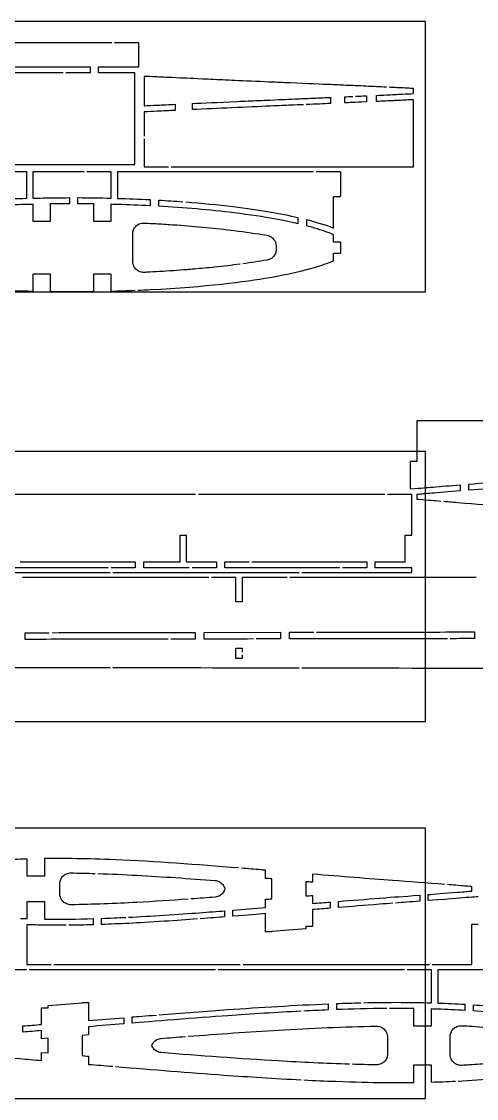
# Model space of a CAD drawing. Header units: millimetres. Extents: x -769 to 745, y -600 to 149.
# Drawn here: x 258.6 to 427, y -600.4 to -201.8 of the extents above; entities that cross this region are included whole.
import ezdxf

# ---------------------------------------------------------------- set-up
doc = ezdxf.new("R2010")
doc.units = ezdxf.units.MM
doc.header["$MEASUREMENT"] = 0
doc.layers.add('90X10', color=1, linetype='Continuous')

msp = doc.modelspace()

# ---------------------------------------------------------------- linework, layer by layer
for p, q in [((292.05, -209.65), (143.05, -209.65)), ((302.05, -209.65), (293.05, -209.65)), ((302.05, -218.51), (302.05, -209.65)), ((283.99, -218.5), (283.99, -220.76)), ((287.11, -220.77), (287.11, -218.5)), ((300.46, -254.65), (300.46, -220.77)), ((304.02, -222.06), (304.02, -232.94)), ((403.65, -228.46), (403.65, -226.54)), ((372.93, -229.86), (372.93, -232.12)), ((378.25, -231.89), (378.25, -229.63)), ((386.25, -229.27), (386.25, -231.54)), ((390.04, -231.37), (390.04, -229.1)), ((403.65, -255.56), (403.65, -230.72)), ((315.44, -232.4), (315.44, -234.67)), ((321.82, -234.37), (321.82, -232.11)), ((304.02, -235.21), (304.02, -244.21)), ((304.02, -245.21), (304.02, -255.56)), ((260.52, -257.44), (251.52, -257.44)), ((260.52, -267.21), (260.52, -257.44)), ((281.8, -257.44), (262.78, -257.44)), ((262.78, -257.44), (262.78, -267.16)), ((291.8, -257.44), (282.8, -257.44)), ((291.8, -267.16), (291.8, -257.44)), ((366.63, -257.44), (294.12, -257.44)), ((294.12, -257.44), (294.12, -267.23)), ((304.02, -255.56), (313.02, -255.56)), ((314.02, -255.56), (403.65, -255.56)), ((376.63, -257.44), (367.63, -257.44)), ((376.63, -257.44), (376.63, -266.56)), ((276.32, -266.97), (276.32, -269.25)), ((279.44, -269.25), (279.44, -266.97)), ((374.12, -278.24), (374.12, -266.56)), ((374.12, -266.56), (376.63, -266.56)), ((262.9, -275.78), (262.9, -269.42)), ((269.14, -269.31), (269.14, -275.78)), ((285.29, -275.8), (285.29, -269.3)), ((291.68, -269.43), (291.68, -275.78)), ((306.17, -267.7), (306.17, -269.98)), ((309.37, -270.15), (309.37, -267.88)), ((360.92, -274.32), (360.92, -276.62)), ((269.14, -275.78), (262.9, -275.78)), ((291.68, -275.78), (285.29, -275.8)), ((364.19, -277.42), (364.19, -275.1)), ((299.76, -290.69), (299.76, -280.31)), ((374.12, -283.44), (374.12, -280.68)), ((352.83, -284.79), (352.83, -286.21)), ((376.63, -283.44), (374.12, -283.44)), ((376.63, -283.44), (376.63, -287.56)), ((374.12, -290.32), (374.12, -287.56)), ((374.12, -287.56), (376.63, -287.56)), ((262.9, -301.57), (262.9, -295.22)), ((262.9, -295.22), (269.14, -295.22)), ((269.14, -295.22), (269.14, -301.69)), ((285.29, -301.7), (285.29, -295.2)), ((285.29, -295.2), (291.68, -295.22)), ((291.68, -295.22), (291.68, -301.57)), ((404.92, -349.63), (404.92, -364.63)), ((469.25, -349.63), (404.92, -349.63)), ((404.92, -364.63), (402.54, -364.63)), ((402.54, -374.76), (402.54, -364.63)), ((421.04, -373.26), (421.04, -375.52)), ((424.16, -375.27), (424.16, -373.01)), ((323.04, -376.8), (254.04, -376.8)), ((393.04, -376.8), (324.04, -376.8)), ((403.04, -376.8), (394.04, -376.8)), ((403.04, -391.92), (403.04, -376.8)), ((404.92, -376.84), (404.92, -378.55)), ((317.32, -401.77), (317.32, -391.92)), ((317.32, -391.92), (319.59, -391.92)), ((319.59, -391.92), (319.59, -401.77)), ((400.66, -401.78), (400.66, -391.92)), ((400.66, -391.92), (403.04, -391.92)), ((300.7, -401.76), (300.7, -404.03)), ((303.82, -404.03), (303.82, -401.76)), ((303.82, -401.76), (317.32, -401.77)), ((319.59, -401.77), (330.7, -401.77)), ((330.7, -401.77), (330.7, -404.04)), ((333.82, -404.04), (333.82, -401.77)), ((386.42, -401.78), (386.42, -404.04)), ((389.54, -404.04), (389.54, -401.78)), ((389.54, -401.78), (400.66, -401.78)), ((320.7, -404.03), (303.82, -404.03)), ((330.7, -404.04), (321.7, -404.03)), ((403.04, -404.04), (389.54, -404.04)), ((403.04, -405.68), (403.04, -404.04)), ((327.88, -407.62), (258.88, -407.62)), ((337.88, -407.62), (328.88, -407.62)), ((337.88, -416.62), (337.88, -407.62)), ((340.29, -407.62), (340.29, -416.62)), ((356.89, -407.62), (340.29, -407.62)), ((426.89, -407.62), (357.89, -407.62)), ((340.29, -416.62), (337.88, -416.62)), ((259.86, -430.48), (259.86, -428.02)), ((322.89, -427.91), (322.89, -430.38)), ((326.17, -427.9), (354.5, -427.85)), ((326.17, -430.37), (326.17, -427.9)), ((354.5, -427.85), (354.5, -430.32)), ((357.78, -430.32), (357.78, -427.85)), ((426.26, -427.73), (426.26, -430.21)), ((337.89, -433.73), (340.28, -433.73)), ((337.89, -437.61), (337.89, -433.73)), ((340.28, -433.73), (340.28, -435.17)), ((340.28, -437.61), (337.89, -437.61)), ((340.28, -436.17), (340.28, -437.61)), ((260.7, -518.14), (260.7, -511.79)), ((267.09, -511.65), (267.09, -518.16)), ((267.09, -518.16), (260.7, -518.14)), ((348.93, -518.94), (348.93, -515.93)), ((366.27, -517.38), (366.27, -520.39)), ((272.78, -524.77), (272.78, -520.87)), ((351.31, -526.51), (351.31, -519.14)), ((363.89, -520.19), (363.89, -525.46)), ((425.28, -523.66), (425.28, -521.99)), ((366.27, -525.26), (366.27, -528.27)), ((406.04, -525.16), (406.04, -527.42)), ((409.16, -527.19), (409.16, -524.93)), ((260.7, -527.5), (267.09, -527.48)), ((260.7, -533.86), (260.7, -527.5)), ((267.09, -527.48), (267.09, -534)), ((348.93, -529.72), (348.93, -526.71)), ((372.83, -527.73), (372.83, -529.99)), ((375.95, -529.74), (375.95, -527.47)), ((285.05, -533.86), (285.05, -536.13)), ((288.21, -536.02), (288.21, -533.75)), ((333.72, -530.95), (333.72, -533.22)), ((336.84, -532.97), (336.84, -530.7)), ((348.93, -538.76), (348.93, -531.99)), ((366.27, -530.54), (366.27, -536.76)), ((260.58, -536.12), (260.58, -550.88)), ((363.89, -537.6), (351.19, -538.64)), ((366.27, -536.76), (363.89, -536.76)), ((363.89, -536.76), (363.89, -537.6)), ((425.28, -550.88), (425.28, -535.88)), ((425.28, -535.88), (427.66, -535.88)), ((351.19, -538.76), (348.93, -538.76)), ((351.19, -538.64), (351.19, -538.76)), ((260.35, -552.76), (207, -552.76)), ((260.58, -550.88), (269.58, -550.88)), ((330.35, -552.76), (261.35, -552.76)), ((270.58, -550.88), (339.58, -550.88)), ((400.35, -552.76), (331.35, -552.76)), ((340.58, -550.88), (409.58, -550.88)), ((410.35, -552.76), (401.35, -552.76)), ((410.35, -565.03), (410.35, -552.76)), ((410.58, -550.88), (425.28, -550.88)), ((466.74, -552.76), (412.67, -552.76)), ((412.67, -552.76), (412.67, -565.1)), ((268.39, -566.05), (281.09, -565.01)), ((268.39, -566.88), (268.39, -566.05)), ((281.09, -565.01), (281.09, -564.88)), ((281.09, -564.88), (283.35, -564.88)), ((283.35, -564.88), (283.35, -571.6)), ((372.1, -565.4), (372.1, -567.67)), ((375.26, -567.55), (375.26, -565.28)), ((422.77, -565.55), (422.77, -567.83)), ((425.98, -568.02), (425.98, -565.75)), ((266.01, -573.02), (266.01, -566.88)), ((266.01, -566.88), (268.39, -566.88)), ((403.84, -573.66), (403.84, -567.16)), ((410.23, -567.3), (410.23, -573.64)), ((259.01, -575.86), (259.01, -573.59)), ((283.35, -573.87), (283.35, -576.88)), ((296.4, -570.52), (296.4, -572.79)), ((299.52, -572.53), (299.52, -570.26)), ((410.23, -573.64), (403.84, -573.66)), ((266.01, -578.3), (266.01, -575.29)), ((283.35, -576.88), (280.97, -577.07)), ((280.97, -577.07), (280.97, -584.57)), ((394.07, -577.61), (394.07, -584.04)), ((417.31, -584.23), (417.31, -577.42)), ((268.39, -578.11), (266.01, -578.3)), ((268.39, -583.54), (268.39, -578.11)), ((266.01, -586.36), (266.01, -583.35)), ((266.01, -583.35), (268.39, -583.54)), ((283.35, -584.77), (283.35, -587.78)), ((403.84, -594.48), (403.84, -587.98)), ((403.84, -587.98), (410.23, -588)), ((410.23, -588), (410.23, -594.35))]:
    msp.add_line(p, q)
for points, knots in [([(218.95, -218.49), (229, -218.49), (239.5, -218.49), (249.64, -218.49), (261.65, -218.49), (275.81, -218.49), (283.99, -218.5)], [0.005998, 0.005998, 0.005998, 0.005998, 3.018253, 3.018253, 3.018253, 6.587042, 6.587042, 6.587042, 6.587042]), ([(287.11, -218.5), (289.64, -218.5), (292.14, -218.5), (294.66, -218.5), (297.11, -218.5), (299.54, -218.5), (301.99, -218.51), (302.01, -218.51), (302.03, -218.51), (302.05, -218.51)], [0.006003, 0.006003, 0.006003, 0.006003, 0.764545, 0.764545, 0.764545, 1.49893, 1.49893, 1.49893, 1.50495, 1.50495, 1.50495, 1.50495]), ([(273.99, -220.76), (267.86, -220.76), (260.9, -220.76), (254.82, -220.76), (243.05, -220.75), (231.04, -220.75), (218.95, -220.76)], [0.825173, 0.825173, 0.825173, 0.825173, 2.148588, 2.148588, 2.148588, 4.709925, 4.709925, 4.709925, 4.709925]), ([(300.46, -220.77), (300.44, -220.77), (300.42, -220.77), (300.4, -220.77), (298.52, -220.77), (296.65, -220.77), (294.77, -220.77), (292.21, -220.77), (289.67, -220.77), (287.11, -220.77)], [0.194767, 0.194767, 0.194767, 0.194767, 0.20077, 0.20077, 0.20077, 0.763908, 0.763908, 0.763908, 1.531538, 1.531538, 1.531538, 1.531538]), ([(393.67, -226.07), (392.39, -226.01), (391.25, -225.96), (390, -225.9), (388.76, -225.84), (387.32, -225.77), (386.07, -225.72), (382.91, -225.57), (382.63, -225.56), (379.36, -225.42), (377.39, -225.34), (375.44, -225.25), (373.01, -225.14), (369.86, -225.01), (364.61, -224.78), (358.04, -224.5), (356.18, -224.42), (354.24, -224.34), (351.71, -224.23), (347.77, -224.06), (342.67, -223.84), (338.86, -223.67), (337.31, -223.6), (335.71, -223.53), (334.07, -223.45), (331.21, -223.32), (328.3, -223.19), (325.63, -223.07), (320.67, -222.84), (318.6, -222.74), (314.33, -222.54), (312.27, -222.45), (309.97, -222.34), (308, -222.24), (306.68, -222.18), (305.39, -222.12), (304.08, -222.06), (304.06, -222.06), (304.04, -222.06), (304.02, -222.06)], [1.944906, 1.944906, 1.944906, 1.944906, 2.726909, 2.726909, 2.726909, 3.50947, 3.50947, 3.50947, 5.481102, 5.481102, 5.481102, 6.6689, 6.6689, 6.6689, 8.207152, 8.207152, 8.207152, 8.641847, 8.641847, 8.641847, 9.317566, 9.317566, 9.317566, 9.594277, 9.594277, 9.594277, 10.077936, 10.077936, 10.077936, 10.975736, 10.975736, 10.975736, 11.40845, 11.40845, 11.40845, 11.699513, 11.699513, 11.699513, 11.70419, 11.70419, 11.70419, 11.70419]), ([(403.65, -226.54), (403.63, -226.54), (403.62, -226.54), (403.6, -226.54), (402.34, -226.49), (401.65, -226.45), (400.56, -226.4), (398.6, -226.31), (396.4, -226.2), (394.66, -226.12)], [0.186342, 0.186342, 0.186342, 0.186342, 0.194778, 0.194778, 0.194778, 0.74935, 0.74935, 0.74935, 1.746341, 1.746341, 1.746341, 1.746341]), ([(321.82, -232.11), (325.76, -231.93), (331.27, -231.67), (338.44, -231.35), (339.73, -231.29), (341.08, -231.23), (342.43, -231.17), (344.83, -231.07), (347.89, -230.93), (350.48, -230.82), (355.52, -230.6), (356.65, -230.56), (361.58, -230.35), (363.47, -230.27), (364.28, -230.23), (367.64, -230.09), (369.53, -230.01), (371.12, -229.94), (372.93, -229.86)], [0.005718, 0.005718, 0.005718, 0.005718, 1.183927, 1.183927, 1.183927, 1.395305, 1.395305, 1.395305, 1.771144, 1.771144, 1.771144, 2.502649, 2.502649, 2.502649, 2.783548, 2.783548, 2.783548, 2.940874, 2.940874, 2.940874, 2.940874]), ([(378.25, -229.63), (379.21, -229.58), (379.98, -229.55), (381.2, -229.5), (381.21, -229.5), (381.22, -229.5), (381.23, -229.5)], [0.3712346, 0.3712346, 0.3712346, 0.3712346, 0.8548603, 0.8548603, 0.8548603, 0.8590689, 0.8590689, 0.8590689, 0.8590689]), ([(382.23, -229.45), (382.63, -229.44), (383.04, -229.42), (383.53, -229.4), (384.43, -229.36), (385.4, -229.31), (386.25, -229.27)], [0.9983755, 0.9983755, 0.9983755, 0.9983755, 1.1686285, 1.1686285, 1.1686285, 1.4841942, 1.4841942, 1.4841942, 1.4841942]), ([(390.04, -229.1), (391.21, -229.04), (392.38, -228.99), (393.67, -228.93), (395.74, -228.83), (397.5, -228.74), (399.65, -228.64), (401, -228.58), (402.53, -228.51), (403.6, -228.46), (403.62, -228.46), (403.63, -228.46), (403.65, -228.46)], [0.005725, 0.005725, 0.005725, 0.005725, 0.356817, 0.356817, 0.356817, 0.924477, 0.924477, 0.924477, 1.28125, 1.28125, 1.28125, 1.287625, 1.287625, 1.287625, 1.287625]), ([(403.65, -230.72), (403.63, -230.72), (403.61, -230.73), (403.59, -230.73), (402.99, -230.75), (402.32, -230.78), (401.67, -230.81), (400.04, -230.89), (397.55, -231.01), (396.31, -231.07), (394.18, -231.17), (392.47, -231.26), (390.04, -231.37)], [0.1013438, 0.1013438, 0.1013438, 0.1013438, 0.1055577, 0.1055577, 0.1055577, 0.2259664, 0.2259664, 0.2259664, 0.5239502, 0.5239502, 0.5239502, 1.038898, 1.038898, 1.038898, 1.038898]), ([(304.02, -232.94), (304.04, -232.94), (304.06, -232.94), (304.08, -232.94), (305.62, -232.87), (307.18, -232.79), (308.83, -232.72), (310.95, -232.62), (313.29, -232.5), (315.44, -232.4)], [0.211735, 0.211735, 0.211735, 0.211735, 0.217966, 0.217966, 0.217966, 0.674589, 0.674589, 0.674589, 1.26384, 1.26384, 1.26384, 1.26384]), ([(315.44, -234.67), (313.29, -234.77), (310.94, -234.88), (308.83, -234.98), (307.18, -235.06), (305.68, -235.13), (304.08, -235.21), (304.06, -235.21), (304.04, -235.21), (304.02, -235.21)], [0.036522, 0.036522, 0.036522, 0.036522, 0.676339, 0.676339, 0.676339, 1.174987, 1.174987, 1.174987, 1.180908, 1.180908, 1.180908, 1.180908]), ([(362.94, -232.55), (361.35, -232.62), (359.77, -232.69), (358.32, -232.75), (356.3, -232.84), (353.94, -232.93), (350.72, -233.07), (342.6, -233.43), (330.51, -233.97), (321.82, -234.37)], [0.725998, 0.725998, 0.725998, 0.725998, 1.007925, 1.007925, 1.007925, 1.400289, 1.400289, 1.400289, 2.390657, 2.390657, 2.390657, 2.390657]), ([(386.25, -231.54), (383.79, -231.66), (382.59, -231.71), (381.29, -231.76), (380.06, -231.81), (379.2, -231.85), (378.25, -231.89)], [0.005756, 0.005756, 0.005756, 0.005756, 0.749137, 0.749137, 0.749137, 1.449233, 1.449233, 1.449233, 1.449233]), ([(212.32, -254.67), (220.29, -254.67), (228.1, -254.67), (235.69, -254.67), (258.27, -254.67), (283.05, -254.66), (300.4, -254.65), (300.42, -254.65), (300.44, -254.65), (300.46, -254.65)], [43.704252, 43.704252, 43.704252, 43.704252, 45.886155, 45.886155, 45.886155, 52.367461, 52.367461, 52.367461, 52.37493, 52.37493, 52.37493, 52.37493]), ([(262.78, -267.16), (262.8, -267.16), (262.82, -267.16), (262.84, -267.16), (264.71, -267.11), (266.31, -267.08), (267.62, -267.06), (270.28, -267.01), (273.19, -266.98), (276.32, -266.97)], [4.274402, 4.274402, 4.274402, 4.274402, 4.286163, 4.286163, 4.286163, 5.359896, 5.359896, 5.359896, 7.541273, 7.541273, 7.541273, 7.541273]), ([(279.44, -266.97), (283.27, -266.98), (287.38, -267.05), (291.73, -267.16), (291.76, -267.16), (291.78, -267.16), (291.8, -267.16)], [8.249472, 8.249472, 8.249472, 8.249472, 10.796825, 10.796825, 10.796825, 10.808827, 10.808827, 10.808827, 10.808827]), ([(231.53, -268.35), (243.42, -267.72), (253.41, -267.39), (260.46, -267.21), (260.48, -267.21), (260.5, -267.21), (260.52, -267.21)], [0.214093, 0.214093, 0.214093, 0.214093, 3.854291, 3.854291, 3.854291, 3.864357, 3.864357, 3.864357, 3.864357]), ([(262.9, -269.42), (262.88, -269.43), (262.86, -269.43), (262.84, -269.43), (262.08, -269.44), (261.28, -269.46), (260.46, -269.49)], [4.4395311, 4.4395311, 4.4395311, 4.4395311, 4.4444587, 4.4444587, 4.4444587, 4.6284837, 4.6284837, 4.6284837, 4.6284837]), ([(276.32, -269.25), (273.92, -269.25), (271.54, -269.27), (269.19, -269.3), (269.17, -269.3), (269.16, -269.3), (269.14, -269.31)], [3.0979019, 3.0979019, 3.0979019, 3.0979019, 3.8590598, 3.8590598, 3.8590598, 3.8654573, 3.8654573, 3.8654573, 3.8654573]), ([(285.29, -269.3), (285.27, -269.3), (285.25, -269.3), (285.23, -269.3), (283.29, -269.27), (281.36, -269.25), (279.44, -269.25)], [2.1625463, 2.1625463, 2.1625463, 2.1625463, 2.1686471, 2.1686471, 2.1686471, 2.7698401, 2.7698401, 2.7698401, 2.7698401]), ([(294.18, -269.5), (293.36, -269.48), (292.55, -269.46), (291.74, -269.43), (291.72, -269.43), (291.7, -269.43), (291.68, -269.43)], [1.2527149, 1.2527149, 1.2527149, 1.2527149, 1.501043, 1.501043, 1.501043, 1.507318, 1.507318, 1.507318, 1.507318]), ([(294.12, -267.23), (294.14, -267.23), (294.16, -267.23), (294.18, -267.23), (298.01, -267.34), (302.02, -267.49), (306.17, -267.7)], [11.256781, 11.256781, 11.256781, 11.256781, 11.26791, 11.26791, 11.26791, 13.466179, 13.466179, 13.466179, 13.466179]), ([(360.92, -276.62), (356.77, -275.66), (349.45, -274.09), (337.14, -272.58), (328.28, -271.49), (318.71, -270.69), (309.37, -270.15)], [0.01079, 0.01079, 0.01079, 0.01079, 1.271939, 1.271939, 1.271939, 2.18046, 2.18046, 2.18046, 2.18046]), ([(319.35, -268.55), (325.29, -269.01), (331.22, -269.59), (336.93, -270.28), (346.93, -271.49), (354.53, -272.86), (360.92, -274.32)], [1.026822, 1.026822, 1.026822, 1.026822, 2.796021, 2.796021, 2.796021, 5.889557, 5.889557, 5.889557, 5.889557]), ([(299.76, -280.31), (299.76, -279.81), (299.86, -279.31), (300.05, -278.85), (300.24, -278.38), (300.52, -277.95), (300.88, -277.59), (301.24, -277.21), (301.68, -276.91), (302.16, -276.7), (302.45, -276.58), (302.75, -276.49), (303.06, -276.43), (303.38, -276.37), (303.69, -276.35), (304.01, -276.37)], [0, 0, 0, 0, 0.1525617, 0.1525617, 0.1525617, 0.307507, 0.307507, 0.307507, 0.4667442, 0.4667442, 0.4667442, 0.5629534, 0.5629534, 0.5629534, 0.6593132, 0.6593132, 0.6593132, 0.6593132]), ([(304.01, -276.37), (305.95, -276.46), (307.85, -276.56), (309.62, -276.66), (311.79, -276.79), (313.87, -276.93), (316.05, -277.08), (323.29, -277.6), (330.39, -278.26), (337.4, -279.14), (341.38, -279.64), (345.45, -280.23), (349.43, -280.91)], [0.404646, 0.404646, 0.404646, 0.404646, 0.923903, 0.923903, 0.923903, 1.55989, 1.55989, 1.55989, 3.678946, 3.678946, 3.678946, 4.88161, 4.88161, 4.88161, 4.88161]), ([(364.19, -275.1), (366.67, -275.74), (370.43, -276.77), (374.04, -278.21), (374.07, -278.22), (374.1, -278.23), (374.12, -278.24)], [0.0106999, 0.0106999, 0.0106999, 0.0106999, 0.7686905, 0.7686905, 0.7686905, 0.7744503, 0.7744503, 0.7744503, 0.7744503]), ([(374.12, -280.68), (374.11, -280.67), (374.1, -280.67), (374.09, -280.66), (373.42, -280.38), (372.7, -280.1), (371.96, -279.82), (369.47, -278.89), (366.62, -278.06), (364.19, -277.42)], [0.2355892, 0.2355892, 0.2355892, 0.2355892, 0.2379039, 0.2379039, 0.2379039, 0.3635654, 0.3635654, 0.3635654, 0.785036, 0.785036, 0.785036, 0.785036]), ([(349.43, -280.91), (349.98, -281.01), (350.51, -281.21), (350.98, -281.5), (351.43, -281.79), (351.83, -282.16), (352.13, -282.6), (352.36, -282.92), (352.53, -283.27), (352.65, -283.64), (352.77, -284.01), (352.83, -284.4), (352.83, -284.79)], [0, 0, 0, 0, 0.1696799, 0.1696799, 0.1696799, 0.3327585, 0.3327585, 0.3327585, 0.4521001, 0.4521001, 0.4521001, 0.5706051, 0.5706051, 0.5706051, 0.5706051]), ([(352.83, -286.21), (352.83, -286.7), (352.73, -287.19), (352.55, -287.64), (352.36, -288.11), (352.08, -288.53), (351.73, -288.89), (351.42, -289.21), (351.07, -289.47), (350.68, -289.67), (350.29, -289.87), (349.87, -290.01), (349.43, -290.09)], [0, 0, 0, 0, 0.149589, 0.149589, 0.149589, 0.302602, 0.302602, 0.302602, 0.4353808, 0.4353808, 0.4353808, 0.5696659, 0.5696659, 0.5696659, 0.5696659]), ([(304.01, -294.63), (303.47, -294.66), (302.93, -294.58), (302.42, -294.4), (301.92, -294.22), (301.45, -293.94), (301.06, -293.58), (300.67, -293.23), (300.35, -292.81), (300.13, -292.34), (300.01, -292.09), (299.91, -291.81), (299.85, -291.54), (299.79, -291.26), (299.76, -290.97), (299.76, -290.69)], [0, 0, 0, 0, 0.1643813, 0.1643813, 0.1643813, 0.3272594, 0.3272594, 0.3272594, 0.4860058, 0.4860058, 0.4860058, 0.5730995, 0.5730995, 0.5730995, 0.6599554, 0.6599554, 0.6599554, 0.6599554]), ([(301.67, -301.23), (303.23, -301.17), (304.8, -301.09), (306.38, -301.01), (326.8, -299.94), (341.31, -298.06), (350.43, -296.49), (354.2, -295.84), (360.29, -294.7), (366.56, -292.93), (368.69, -292.33), (371.09, -291.53), (372.89, -290.82), (373.33, -290.65), (373.73, -290.49), (374.09, -290.34), (374.1, -290.33), (374.11, -290.33), (374.12, -290.32)], [21.303464, 21.303464, 21.303464, 21.303464, 21.800144, 21.800144, 21.800144, 28.213992, 28.213992, 28.213992, 30.859947, 30.859947, 30.859947, 31.761641, 31.761641, 31.761641, 31.983789, 31.983789, 31.983789, 31.991419, 31.991419, 31.991419, 31.991419]), ([(135.58, -293.36), (178.25, -296.87), (212.91, -299.72), (245.63, -301.03), (251.69, -301.27), (257.38, -301.44), (262.84, -301.57), (262.86, -301.57), (262.88, -301.57), (262.9, -301.57)], [6.786569, 6.786569, 6.786569, 6.786569, 15.577552, 15.577552, 15.577552, 17.206474, 17.206474, 17.206474, 17.212585, 17.212585, 17.212585, 17.212585]), ([(339.54, -291.58), (336.36, -292), (333.18, -292.37), (330.06, -292.7), (327.53, -292.96), (324.87, -293.21), (322.53, -293.41), (321.59, -293.49), (320.68, -293.57), (319.74, -293.64), (316.46, -293.9), (313.21, -294.13), (309.62, -294.34), (308.19, -294.42), (306.46, -294.51), (304.82, -294.6), (304.55, -294.61), (304.28, -294.62), (304.01, -294.63)], [1.318145, 1.318145, 1.318145, 1.318145, 2.24726, 2.24726, 2.24726, 3.001404, 3.001404, 3.001404, 3.307464, 3.307464, 3.307464, 4.371505, 4.371505, 4.371505, 4.79583, 4.79583, 4.79583, 4.864721, 4.864721, 4.864721, 4.864721]), ([(269.14, -301.69), (269.16, -301.69), (269.17, -301.69), (269.19, -301.7), (274.69, -301.77), (279.98, -301.78), (285.23, -301.7), (285.25, -301.7), (285.27, -301.7), (285.29, -301.7)], [17.842609, 17.842609, 17.842609, 17.842609, 17.848681, 17.848681, 17.848681, 19.538715, 19.538715, 19.538715, 19.545061, 19.545061, 19.545061, 19.545061]), ([(291.68, -301.57), (291.7, -301.57), (291.72, -301.57), (291.74, -301.56), (294.7, -301.49), (297.67, -301.39), (300.67, -301.27)], [20.2327486, 20.2327486, 20.2327486, 20.2327486, 20.2393787, 20.2393787, 20.2393787, 21.1972486, 21.1972486, 21.1972486, 21.1972486]), ([(424.16, -373.01), (429.23, -372.61), (434.3, -372.21), (439.36, -371.81), (444.1, -371.43), (448.84, -371.06), (453.58, -370.68)], [0.044836, 0.044836, 0.044836, 0.044836, 1.570187, 1.570187, 1.570187, 2.996138, 2.996138, 2.996138, 2.996138]), ([(402.54, -374.76), (402.56, -374.76), (402.58, -374.76), (402.6, -374.75), (407.12, -374.4), (408.18, -374.32), (411.01, -374.08), (413.6, -373.87), (417.38, -373.55), (421.04, -373.26)], [0.04469, 0.04469, 0.04469, 0.04469, 0.051542, 0.051542, 0.051542, 1.488442, 1.488442, 1.488442, 2.801036, 2.801036, 2.801036, 2.801036]), ([(443.61, -373.74), (442.18, -373.85), (440.75, -373.96), (439.32, -374.07), (434.26, -374.47), (429.21, -374.88), (424.16, -375.27)], [1.098542, 1.098542, 1.098542, 1.098542, 1.529092, 1.529092, 1.529092, 3.049865, 3.049865, 3.049865, 3.049865]), ([(421.04, -375.52), (416.98, -375.85), (412.92, -376.2), (410.49, -376.4), (408.12, -376.59), (406.49, -376.72), (404.97, -376.84), (404.96, -376.84), (404.94, -376.84), (404.92, -376.84)], [0.041121, 0.041121, 0.041121, 0.041121, 1.262715, 1.262715, 1.262715, 2.460831, 2.460831, 2.460831, 2.475406, 2.475406, 2.475406, 2.475406]), ([(404.92, -378.55), (404.94, -378.55), (404.96, -378.55), (404.97, -378.55), (405.2, -378.57), (405.43, -378.59), (405.7, -378.61), (409.43, -378.9), (411.18, -379.05), (413.89, -379.28)], [0.2765373, 0.2765373, 0.2765373, 0.2765373, 0.2806434, 0.2806434, 0.2806434, 0.3299287, 0.3299287, 0.3299287, 1.036557, 1.036557, 1.036557, 1.036557]), ([(414.89, -379.36), (416.25, -379.47), (417.9, -379.61), (420.1, -379.79), (435.08, -381.01), (438, -381.18), (459.89, -382.95), (461.25, -383.06), (462.57, -383.16), (463.86, -383.27), (463.88, -383.27), (463.9, -383.27), (463.93, -383.27)], [1.119447, 1.119447, 1.119447, 1.119447, 1.444692, 1.444692, 1.444692, 3.652674, 3.652674, 3.652674, 3.789389, 3.789389, 3.789389, 3.791677, 3.791677, 3.791677, 3.791677]), ([(258.11, -401.76), (263.54, -401.76), (268.96, -401.76), (274.39, -401.76), (283.16, -401.76), (291.93, -401.76), (300.7, -401.76)], [1.006001, 1.006001, 1.006001, 1.006001, 2.634096, 2.634096, 2.634096, 5.265429, 5.265429, 5.265429, 5.265429]), ([(343.82, -401.77), (349.25, -401.77), (354.68, -401.77), (360.1, -401.77), (368.88, -401.77), (377.65, -401.77), (386.42, -401.78)], [1.006001, 1.006001, 1.006001, 1.006001, 2.63389, 2.63389, 2.63389, 5.265429, 5.265429, 5.265429, 5.265429]), ([(290.7, -404.03), (285.28, -404.03), (279.85, -404.03), (274.43, -404.03), (266.94, -404.03), (257.1, -404.03), (248.11, -404.02)], [1.006001, 1.006001, 1.006001, 1.006001, 2.633554, 2.633554, 2.633554, 4.879863, 4.879863, 4.879863, 4.879863]), ([(376.42, -404.04), (370.99, -404.04), (365.57, -404.04), (360.15, -404.04), (351.37, -404.04), (342.6, -404.04), (333.82, -404.04)], [1.006001, 1.006001, 1.006001, 1.006001, 2.633388, 2.633388, 2.633388, 5.265429, 5.265429, 5.265429, 5.265429]), ([(362.38, -405.69), (375.91, -405.69), (389.45, -405.68), (402.98, -405.68), (403, -405.68), (403.02, -405.68), (403.04, -405.68)], [78.578813, 78.578813, 78.578813, 78.578813, 82.426802, 82.426802, 82.426802, 82.432488, 82.432488, 82.432488, 82.432488]), ([(312.89, -430.39), (305.72, -430.4), (298.55, -430.42), (291.38, -430.43), (280.87, -430.44), (270.37, -430.46), (259.86, -430.48)], [1.00599, 1.00599, 1.00599, 1.00599, 3.157238, 3.157238, 3.157238, 6.308953, 6.308953, 6.308953, 6.308953]), ([(269.86, -428), (277.03, -427.99), (284.2, -427.98), (291.38, -427.96), (301.88, -427.94), (312.39, -427.93), (322.89, -427.91)], [1.005989, 1.005989, 1.005989, 1.005989, 3.157226, 3.157226, 3.157226, 6.308954, 6.308954, 6.308954, 6.308954]), ([(416.26, -430.22), (408.18, -430.24), (400.1, -430.25), (392.02, -430.26), (380.61, -430.28), (369.19, -430.3), (357.78, -430.32)], [1.00599, 1.00599, 1.00599, 1.00599, 3.429659, 3.429659, 3.429659, 6.853758, 6.853758, 6.853758, 6.853758]), ([(367.78, -427.83), (375.86, -427.81), (383.94, -427.8), (392.01, -427.79), (403.43, -427.77), (414.84, -427.75), (426.26, -427.73)], [1.005989, 1.005989, 1.005989, 1.005989, 3.429545, 3.429545, 3.429545, 6.853759, 6.853759, 6.853759, 6.853759]), ([(362.33, -441.01), (385.11, -441.05), (410.27, -441.09), (438.5, -441.14), (438.52, -441.14), (438.53, -441.14), (438.55, -441.14)], [596.445314, 596.445314, 596.445314, 596.445314, 670.176526, 670.176526, 670.176526, 670.220313, 670.220313, 670.220313, 670.220313]), ([(260.7, -511.79), (260.68, -511.79), (260.66, -511.79), (260.64, -511.79), (257.29, -511.91), (254.34, -512.06), (251.71, -512.23)], [17.814134, 17.814134, 17.814134, 17.814134, 17.825319, 17.825319, 17.825319, 19.637153, 19.637153, 19.637153, 19.637153]), ([(338.96, -515.11), (323.52, -513.86), (307.92, -512.7), (293.31, -512.09), (282.79, -511.65), (274.22, -511.55), (267.15, -511.65), (267.13, -511.65), (267.11, -511.65), (267.09, -511.65)], [8.789766, 8.789766, 8.789766, 8.789766, 13.408624, 13.408624, 13.408624, 16.732853, 16.732853, 16.732853, 16.742114, 16.742114, 16.742114, 16.742114]), ([(272.78, -520.87), (272.78, -520.37), (272.87, -519.87), (273.06, -519.41), (273.26, -518.94), (273.54, -518.51), (273.9, -518.15), (274.26, -517.78), (274.69, -517.48), (275.17, -517.27), (275.43, -517.16), (275.7, -517.08), (275.99, -517.02), (276.27, -516.96), (276.55, -516.94), (276.84, -516.94)], [0, 0, 0, 0, 0.1533355, 0.1533355, 0.1533355, 0.3080512, 0.3080512, 0.3080512, 0.4658906, 0.4658906, 0.4658906, 0.5530012, 0.5530012, 0.5530012, 0.6402722, 0.6402722, 0.6402722, 0.6402722]), ([(286.84, -517.17), (291.7, -517.33), (296.55, -517.55), (301.24, -517.8), (310.77, -518.31), (320.72, -519.01), (330.25, -519.74)], [1.385807, 1.385807, 1.385807, 1.385807, 2.804944, 2.804944, 2.804944, 5.690786, 5.690786, 5.690786, 5.690786]), ([(348.93, -515.93), (348.91, -515.93), (348.89, -515.93), (348.87, -515.93), (348.32, -515.88), (347.78, -515.84), (347.24, -515.79), (344.82, -515.59), (342.39, -515.39), (339.96, -515.19)], [7.7945335, 7.7945335, 7.7945335, 7.7945335, 7.7999266, 7.7999266, 7.7999266, 7.9615383, 7.9615383, 7.9615383, 8.6903298, 8.6903298, 8.6903298, 8.6903298]), ([(415.31, -521.18), (408.66, -520.66), (402.01, -520.2), (395.99, -519.75), (387.55, -519.12), (376.8, -518.25), (366.33, -517.38), (366.31, -517.38), (366.29, -517.38), (366.27, -517.38)], [1.549233, 1.549233, 1.549233, 1.549233, 3.491787, 3.491787, 3.491787, 6.216283, 6.216283, 6.216283, 6.22192, 6.22192, 6.22192, 6.22192]), ([(330.25, -519.74), (330.77, -519.78), (331.27, -519.92), (331.73, -520.15), (332.19, -520.38), (332.6, -520.7), (332.93, -521.09), (333.15, -521.34), (333.33, -521.61), (333.48, -521.91), (333.63, -522.2), (333.73, -522.51), (333.8, -522.82)], [0, 0, 0, 0, 0.1566019, 0.1566019, 0.1566019, 0.3130645, 0.3130645, 0.3130645, 0.4134189, 0.4134189, 0.4134189, 0.5124288, 0.5124288, 0.5124288, 0.5124288]), ([(351.31, -519.14), (351.29, -519.14), (351.27, -519.14), (351.25, -519.13), (350.47, -519.07), (349.7, -519.01), (348.93, -518.94)], [3.7239845, 3.7239845, 3.7239845, 3.7239845, 3.7291842, 3.7291842, 3.7291842, 3.9495359, 3.9495359, 3.9495359, 3.9495359]), ([(366.27, -520.39), (365.84, -520.35), (365.4, -520.32), (364.94, -520.28), (364.81, -520.27), (364.45, -520.24), (363.95, -520.2), (363.93, -520.19), (363.91, -520.19), (363.89, -520.19)], [3.0125882, 3.0125882, 3.0125882, 3.0125882, 3.1309108, 3.1309108, 3.1309108, 3.16452, 3.16452, 3.16452, 3.1659746, 3.1659746, 3.1659746, 3.1659746]), ([(425.28, -521.99), (425.26, -521.99), (425.24, -521.98), (425.22, -521.98), (423.34, -521.85), (421.99, -521.73), (419.21, -521.5), (418.24, -521.42), (417.27, -521.34), (416.3, -521.26)], [0.343697, 0.343697, 0.343697, 0.343697, 0.351741, 0.351741, 0.351741, 1.168962, 1.168962, 1.168962, 1.452152, 1.452152, 1.452152, 1.452152]), ([(276.84, -528.71), (276.31, -528.71), (275.78, -528.62), (275.28, -528.42), (274.79, -528.23), (274.34, -527.94), (273.97, -527.57), (273.6, -527.21), (273.3, -526.78), (273.09, -526.31), (272.99, -526.07), (272.91, -525.82), (272.86, -525.56), (272.8, -525.3), (272.78, -525.04), (272.78, -524.77)], [0, 0, 0, 0, 0.1623851, 0.1623851, 0.1623851, 0.3228972, 0.3228972, 0.3228972, 0.4800336, 0.4800336, 0.4800336, 0.5604486, 0.5604486, 0.5604486, 0.6407617, 0.6407617, 0.6407617, 0.6407617]), ([(333.8, -522.82), (333.7, -523.32), (333.49, -523.79), (333.2, -524.21), (332.91, -524.63), (332.54, -524.99), (332.11, -525.27), (331.83, -525.45), (331.54, -525.6), (331.22, -525.71), (330.91, -525.81), (330.58, -525.88), (330.25, -525.9)], [0.0013238, 0.0013238, 0.0013238, 0.0013238, 0.1561116, 0.1561116, 0.1561116, 0.3123655, 0.3123655, 0.3123655, 0.4130415, 0.4130415, 0.4130415, 0.5137321, 0.5137321, 0.5137321, 0.5137321]), ([(363.89, -525.46), (363.91, -525.46), (363.93, -525.45), (363.95, -525.45), (364.74, -525.39), (365.52, -525.32), (366.27, -525.26)], [2.6295553, 2.6295553, 2.6295553, 2.6295553, 2.6349249, 2.6349249, 2.6349249, 2.8298508, 2.8298508, 2.8298508, 2.8298508]), ([(375.95, -527.47), (380.89, -527.07), (386.02, -526.66), (391.09, -526.27), (397.28, -525.79), (399, -525.68), (406.04, -525.16)], [0.135258, 0.135258, 0.135258, 0.135258, 1.610773, 1.610773, 1.610773, 3.414163, 3.414163, 3.414163, 3.414163]), ([(409.16, -524.93), (410.89, -524.8), (415.68, -524.44), (419.91, -524.09), (422.73, -523.86), (423.75, -523.77), (425.22, -523.66), (425.24, -523.66), (425.26, -523.66), (425.28, -523.66)], [0.0314756, 0.0314756, 0.0314756, 0.0314756, 0.2274331, 0.2274331, 0.2274331, 0.3576494, 0.3576494, 0.3576494, 0.3592976, 0.3592976, 0.3592976, 0.3592976]), ([(427.66, -525.76), (427.64, -525.76), (427.61, -525.76), (427.59, -525.76), (426.85, -525.81), (425.63, -525.9), (424.33, -526), (421.37, -526.22), (419.1, -526.45), (409.16, -527.19)], [0.0329925, 0.0329925, 0.0329925, 0.0329925, 0.0367632, 0.0367632, 0.0367632, 0.1673373, 0.1673373, 0.1673373, 0.4641221, 0.4641221, 0.4641221, 0.4641221]), ([(320.28, -526.64), (313.91, -527.1), (307.49, -527.51), (301.24, -527.85), (293.33, -528.27), (284.94, -528.61), (276.84, -528.71)], [1.33563, 1.33563, 1.33563, 1.33563, 3.191114, 3.191114, 3.191114, 5.541814, 5.541814, 5.541814, 5.541814]), ([(336.84, -530.7), (340.85, -530.38), (344.86, -530.05), (348.87, -529.72), (348.89, -529.72), (348.91, -529.72), (348.93, -529.72)], [0.204569, 0.204569, 0.204569, 0.204569, 1.41131, 1.41131, 1.41131, 1.416833, 1.416833, 1.416833, 1.416833]), ([(348.93, -526.71), (349.7, -526.64), (350.47, -526.58), (351.25, -526.51), (351.27, -526.51), (351.29, -526.51), (351.31, -526.51)], [1.44530416, 1.44530416, 1.44530416, 1.44530416, 1.48290562, 1.48290562, 1.48290562, 1.48379105, 1.48379105, 1.48379105, 1.48379105]), ([(366.27, -528.27), (366.29, -528.27), (366.31, -528.27), (366.33, -528.26), (368.68, -528.07), (370.99, -527.88), (372.83, -527.73)], [2.2485254, 2.2485254, 2.2485254, 2.2485254, 2.2495497, 2.2495497, 2.2495497, 2.3605972, 2.3605972, 2.3605972, 2.3605972]), ([(372.83, -529.99), (370.98, -530.15), (368.67, -530.34), (366.32, -530.53), (366.3, -530.53), (366.29, -530.54), (366.27, -530.54)], [0.124466, 0.124466, 0.124466, 0.124466, 0.5999237, 0.5999237, 0.5999237, 0.6036382, 0.6036382, 0.6036382, 0.6036382]), ([(396.06, -528.16), (394.62, -528.26), (393.03, -528.39), (391.09, -528.54), (385.35, -528.98), (380.73, -529.35), (375.95, -529.74)], [1.391312, 1.391312, 1.391312, 1.391312, 1.990507, 1.990507, 1.990507, 3.759631, 3.759631, 3.759631, 3.759631]), ([(258.2, -533.76), (259.05, -533.8), (259.86, -533.83), (260.64, -533.85), (260.66, -533.85), (260.68, -533.86), (260.7, -533.86)], [0.9483035, 0.9483035, 0.9483035, 0.9483035, 1.2574166, 1.2574166, 1.2574166, 1.2656673, 1.2656673, 1.2656673, 1.2656673]), ([(267.09, -534), (267.11, -534), (267.13, -534), (267.15, -534), (273.53, -534.09), (279.45, -534.03), (285.05, -533.86)], [2.342079, 2.342079, 2.342079, 2.342079, 2.356267, 2.356267, 2.356267, 6.95126, 6.95126, 6.95126, 6.95126]), ([(323.75, -533.98), (319.9, -534.26), (315.57, -534.57), (311.46, -534.84), (300.86, -535.52), (294.77, -535.79), (288.21, -536.02)], [0.2979037, 0.2979037, 0.2979037, 0.2979037, 0.4867044, 0.4867044, 0.4867044, 0.9733911, 0.9733911, 0.9733911, 0.9733911]), ([(298.2, -533.33), (302.24, -533.14), (306.45, -532.89), (311.44, -532.57), (321.44, -531.92), (328.38, -531.38), (333.72, -530.95)], [1.125803, 1.125803, 1.125803, 1.125803, 2.395028, 2.395028, 2.395028, 4.939096, 4.939096, 4.939096, 4.939096]), ([(348.93, -531.99), (348.9, -531.99), (348.88, -531.99), (348.86, -531.99), (346.33, -532.2), (342.57, -532.52), (336.84, -532.97)], [2.696705, 2.696705, 2.696705, 2.696705, 2.7019171, 2.7019171, 2.7019171, 3.3113736, 3.3113736, 3.3113736, 3.3113736]), ([(275.05, -536.31), (272.41, -536.33), (269.79, -536.31), (267.18, -536.27), (264.87, -536.24), (262.71, -536.19), (260.64, -536.13), (260.62, -536.12), (260.6, -536.12), (260.58, -536.12)], [1.102718, 1.102718, 1.102718, 1.102718, 1.926758, 1.926758, 1.926758, 2.655754, 2.655754, 2.655754, 2.663019, 2.663019, 2.663019, 2.663019]), ([(309.49, -569.46), (317.46, -568.83), (327.77, -568.03), (334.84, -567.53), (346.76, -566.7), (360.14, -565.88), (372.1, -565.4)], [0.315868, 0.315868, 0.315868, 0.315868, 0.741221, 0.741221, 0.741221, 1.45746, 1.45746, 1.45746, 1.45746]), ([(385.26, -564.98), (389.64, -564.88), (394.25, -564.82), (399.11, -564.84), (402.45, -564.85), (406.3, -564.92), (410.29, -565.03), (410.31, -565.03), (410.33, -565.03), (410.35, -565.03)], [1.024693, 1.024693, 1.024693, 1.024693, 2.241477, 2.241477, 2.241477, 3.078482, 3.078482, 3.078482, 3.082795, 3.082795, 3.082795, 3.082795]), ([(412.67, -565.1), (412.69, -565.1), (412.71, -565.1), (412.73, -565.1), (416.11, -565.2), (419.53, -565.36), (422.77, -565.55)], [3.244367, 3.244367, 3.244367, 3.244367, 3.2483949, 3.2483949, 3.2483949, 3.9510696, 3.9510696, 3.9510696, 3.9510696]), ([(362.11, -568.13), (353.02, -568.59), (343.64, -569.18), (334.9, -569.8), (323.75, -570.57), (305.4, -572.05), (299.52, -572.53)], [1.03828, 1.03828, 1.03828, 1.03828, 3.652003, 3.652003, 3.652003, 6.98692, 6.98692, 6.98692, 6.98692]), ([(403.84, -567.16), (403.82, -567.16), (403.8, -567.16), (403.78, -567.16), (402.86, -567.15), (402.02, -567.14), (401.28, -567.13), (399.08, -567.11), (396.93, -567.1), (394.84, -567.11)], [2.221731, 2.221731, 2.221731, 2.221731, 2.230729, 2.230729, 2.230729, 2.651035, 2.651035, 2.651035, 3.892359, 3.892359, 3.892359, 3.892359]), ([(412.73, -567.37), (411.9, -567.34), (411.08, -567.32), (410.29, -567.3), (410.27, -567.3), (410.25, -567.3), (410.23, -567.3)], [1.0959231, 1.0959231, 1.0959231, 1.0959231, 1.374753, 1.374753, 1.374753, 1.3819808, 1.3819808, 1.3819808, 1.3819808]), ([(454.17, -571.16), (451.97, -570.78), (449.45, -570.39), (446.59, -570.01), (439.82, -569.11), (432.94, -568.48), (425.98, -568.02)], [0.6159062, 0.6159062, 0.6159062, 0.6159062, 0.9059299, 0.9059299, 0.9059299, 1.5914164, 1.5914164, 1.5914164, 1.5914164]), ([(259.01, -573.59), (261.51, -573.39), (263.51, -573.23), (265.96, -573.03), (265.97, -573.03), (265.99, -573.02), (266.01, -573.02)], [0.1140644, 0.1140644, 0.1140644, 0.1140644, 0.9176288, 0.9176288, 0.9176288, 0.9236719, 0.9236719, 0.9236719, 0.9236719]), ([(283.35, -571.6), (283.37, -571.6), (283.4, -571.59), (283.42, -571.59), (287.75, -571.23), (292.07, -570.88), (296.4, -570.52)], [2.1724867, 2.1724867, 2.1724867, 2.1724867, 2.1762162, 2.1762162, 2.1762162, 2.9216175, 2.9216175, 2.9216175, 2.9216175]), ([(296.4, -572.79), (292.07, -573.15), (287.74, -573.5), (283.41, -573.86), (283.39, -573.86), (283.37, -573.86), (283.35, -573.87)], [0.164333, 0.164333, 0.164333, 0.164333, 1.467869, 1.467869, 1.467869, 1.473394, 1.473394, 1.473394, 1.473394]), ([(320.24, -577.41), (331.37, -576.55), (342.81, -575.74), (353.78, -575.1), (365.49, -574.42), (378.07, -573.85), (390, -573.68)], [1.32239, 1.32239, 1.32239, 1.32239, 4.559849, 4.559849, 4.559849, 8.01864, 8.01864, 8.01864, 8.01864]), ([(390, -573.68), (390.53, -573.67), (391.06, -573.76), (391.56, -573.96), (392.05, -574.15), (392.5, -574.44), (392.88, -574.81), (393.25, -575.16), (393.54, -575.59), (393.75, -576.06), (393.86, -576.31), (393.94, -576.56), (393.99, -576.82), (394.05, -577.08), (394.07, -577.34), (394.07, -577.61)], [0, 0, 0, 0, 0.1623886, 0.1623886, 0.1623886, 0.3229187, 0.3229187, 0.3229187, 0.4800763, 0.4800763, 0.4800763, 0.5610385, 0.5610385, 0.5610385, 0.6418967, 0.6418967, 0.6418967, 0.6418967]), ([(417.31, -577.42), (417.31, -576.92), (417.41, -576.42), (417.6, -575.96), (417.79, -575.49), (418.08, -575.06), (418.43, -574.7), (418.8, -574.32), (419.23, -574.02), (419.71, -573.81), (420.01, -573.69), (420.32, -573.59), (420.63, -573.54), (420.95, -573.48), (421.27, -573.46), (421.59, -573.48)], [0, 0, 0, 0, 0.1525622, 0.1525622, 0.1525622, 0.3075101, 0.3075101, 0.3075101, 0.4667503, 0.4667503, 0.4667503, 0.5644752, 0.5644752, 0.5644752, 0.6623498, 0.6623498, 0.6623498, 0.6623498]), ([(266.01, -575.29), (265.99, -575.29), (265.97, -575.29), (265.95, -575.3), (263.48, -575.5), (261.57, -575.65), (259.01, -575.86)], [3.703539, 3.703539, 3.703539, 3.703539, 3.716906, 3.716906, 3.716906, 5.242629, 5.242629, 5.242629, 5.242629]), ([(306.86, -580.82), (307.02, -580.35), (307.28, -579.9), (307.61, -579.52), (307.95, -579.14), (308.36, -578.82), (308.82, -578.59), (309.27, -578.37), (309.76, -578.23), (310.27, -578.19)], [0.0020841, 0.0020841, 0.0020841, 0.0020841, 0.1561437, 0.1561437, 0.1561437, 0.3124533, 0.3124533, 0.3124533, 0.466555, 0.466555, 0.466555, 0.466555]), ([(310.27, -583.46), (309.76, -583.42), (309.26, -583.28), (308.8, -583.04), (308.34, -582.81), (307.93, -582.49), (307.6, -582.1), (307.27, -581.73), (307.02, -581.29), (306.86, -580.82)], [0, 0, 0, 0, 0.156597, 0.156597, 0.156597, 0.3130549, 0.3130549, 0.3130549, 0.4644911, 0.4644911, 0.4644911, 0.4644911]), ([(216.97, -582.48), (220.45, -582.76), (224.94, -583.12), (230.48, -583.56), (236.05, -583.99), (244.59, -584.63), (257.81, -585.69), (260.57, -585.91), (263.28, -586.13), (265.95, -586.35), (265.97, -586.35), (265.99, -586.36), (266.01, -586.36)], [0.9425204, 0.9425204, 0.9425204, 0.9425204, 1.2965275, 1.2965275, 1.2965275, 1.6526105, 1.6526105, 1.6526105, 1.7269375, 1.7269375, 1.7269375, 1.7275396, 1.7275396, 1.7275396, 1.7275396]), ([(280.97, -584.57), (280.99, -584.58), (281.01, -584.58), (281.03, -584.58), (281.8, -584.64), (282.58, -584.71), (283.35, -584.77)], [2.727199, 2.727199, 2.727199, 2.727199, 2.7343492, 2.7343492, 2.7343492, 3.03555, 3.03555, 3.03555, 3.03555]), ([(380, -587.74), (371.19, -587.47), (362.25, -587.04), (353.78, -586.55), (339.51, -585.72), (324.43, -584.59), (310.27, -583.46)], [1.384124, 1.384124, 1.384124, 1.384124, 3.936681, 3.936681, 3.936681, 8.232475, 8.232475, 8.232475, 8.232475]), ([(394.07, -584.04), (394.07, -584.54), (393.98, -585.04), (393.78, -585.5), (393.59, -585.97), (393.31, -586.4), (392.95, -586.76), (392.59, -587.14), (392.16, -587.43), (391.68, -587.64), (391.42, -587.75), (391.14, -587.84), (390.86, -587.89), (390.58, -587.95), (390.29, -587.98), (390, -587.97)], [0, 0, 0, 0, 0.1533354, 0.1533354, 0.1533354, 0.3080493, 0.3080493, 0.3080493, 0.4658863, 0.4658863, 0.4658863, 0.5535655, 0.5535655, 0.5535655, 0.6414067, 0.6414067, 0.6414067, 0.6414067]), ([(421.59, -588.17), (421.05, -588.2), (420.51, -588.12), (420, -587.95), (419.5, -587.77), (419.03, -587.5), (418.63, -587.14), (418.24, -586.8), (417.92, -586.38), (417.7, -585.91), (417.57, -585.65), (417.48, -585.37), (417.41, -585.09), (417.35, -584.81), (417.31, -584.52), (417.31, -584.23)], [0, 0, 0, 0, 0.1643756, 0.1643756, 0.1643756, 0.3273162, 0.3273162, 0.3273162, 0.4861537, 0.4861537, 0.4861537, 0.5746976, 0.5746976, 0.5746976, 0.6629928, 0.6629928, 0.6629928, 0.6629928]), ([(420.22, -593.97), (429.5, -593.51), (438.89, -592.71), (447.84, -591.47), (462.1, -589.49), (469.93, -587.08), (474.19, -585.34), (474.2, -585.34), (474.22, -585.33), (474.23, -585.33)], [3.68407, 3.68407, 3.68407, 3.68407, 4.34689, 4.34689, 4.34689, 5.403521, 5.403521, 5.403521, 5.406611, 5.406611, 5.406611, 5.406611]), ([(283.35, -587.78), (283.37, -587.78), (283.39, -587.79), (283.41, -587.79), (286.43, -588.04), (289.4, -588.28), (292.32, -588.52)], [1.89414209, 1.89414209, 1.89414209, 1.89414209, 1.89468849, 1.89468849, 1.89468849, 1.98454566, 1.98454566, 1.98454566, 1.98454566]), ([(293.32, -588.61), (307.4, -589.77), (320.53, -590.84), (333.54, -591.76), (342.58, -592.4), (352.21, -593.03), (362.14, -593.53)], [1.9947594, 1.9947594, 1.9947594, 1.9947594, 2.4284567, 2.4284567, 2.4284567, 2.7299242, 2.7299242, 2.7299242, 2.7299242]), ([(443.11, -586.34), (441.84, -586.49), (440.58, -586.64), (439.33, -586.77), (437.48, -586.97), (435.55, -587.15), (433.84, -587.3), (433.16, -587.36), (432.49, -587.42), (431.8, -587.48), (429.43, -587.67), (427.06, -587.84), (424.45, -588), (423.61, -588.06), (422.58, -588.12), (421.59, -588.17)], [1.324033, 1.324033, 1.324033, 1.324033, 1.698068, 1.698068, 1.698068, 2.250883, 2.250883, 2.250883, 2.472333, 2.472333, 2.472333, 3.23245, 3.23245, 3.23245, 3.477992, 3.477992, 3.477992, 3.477992]), ([(363.14, -593.58), (367.01, -593.77), (370.93, -593.94), (374.88, -594.08), (389.34, -594.6), (397.65, -594.58), (403.78, -594.48), (403.8, -594.48), (403.82, -594.48), (403.84, -594.48)], [2.7400213, 2.7400213, 2.7400213, 2.7400213, 2.8573948, 2.8573948, 2.8573948, 3.2878874, 3.2878874, 3.2878874, 3.2892689, 3.2892689, 3.2892689, 3.2892689]), ([(410.23, -594.35), (410.25, -594.35), (410.27, -594.35), (410.29, -594.35), (413.24, -594.27), (416.22, -594.16), (419.22, -594.02)], [3.4445622, 3.4445622, 3.4445622, 3.4445622, 3.4460516, 3.4460516, 3.4460516, 3.6602833, 3.6602833, 3.6602833, 3.6602833])]:
    msp.add_open_spline(points, degree=3, knots=knots)
for points in [[(283.99, -220.76), (281.49, -220.76), (278.38, -220.76), (274.99, -220.76)], [(372.93, -232.12), (370.67, -232.22), (367.32, -232.37), (363.94, -232.51)], [(260.46, -269.49), (257.75, -269.55), (254.74, -269.64), (251.46, -269.75)], [(306.17, -269.98), (302.15, -269.77), (298.14, -269.62), (294.18, -269.5)], [(309.37, -267.88), (312.35, -268.05), (315.35, -268.25), (318.35, -268.48)], [(349.43, -290.09), (346.51, -290.59), (343.53, -291.04), (340.53, -291.45)], [(333.82, -401.77), (336.82, -401.77), (339.82, -401.77), (342.82, -401.77)], [(222.38, -405.7), (245.38, -405.7), (268.38, -405.7), (291.38, -405.7)], [(300.7, -404.03), (297.7, -404.03), (294.7, -404.03), (291.7, -404.03)], [(292.38, -405.7), (315.38, -405.69), (338.38, -405.69), (361.38, -405.69)], [(386.42, -404.04), (383.42, -404.04), (380.42, -404.04), (377.42, -404.04)], [(259.86, -428.02), (262.86, -428.01), (265.86, -428.01), (268.86, -428)], [(322.89, -430.38), (319.89, -430.38), (316.89, -430.39), (313.89, -430.39)], [(344.5, -430.34), (338.39, -430.35), (332.28, -430.36), (326.17, -430.37)], [(354.5, -430.32), (351.5, -430.33), (348.5, -430.33), (345.5, -430.34)], [(357.78, -427.85), (360.78, -427.84), (363.78, -427.84), (366.78, -427.83)], [(426.26, -430.21), (423.26, -430.21), (420.26, -430.22), (417.26, -430.22)], [(222.33, -440.78), (243.47, -440.82), (265.84, -440.86), (291.33, -440.9)], [(292.33, -440.9), (312.95, -440.93), (335.62, -440.97), (361.33, -441.01)], [(276.84, -516.94), (279.81, -516.98), (282.83, -517.04), (285.84, -517.14)], [(330.25, -525.9), (327.3, -526.13), (324.29, -526.35), (321.28, -526.57)], [(406.04, -527.42), (402.25, -527.7), (399.82, -527.87), (397.06, -528.08)], [(288.21, -533.75), (291.31, -533.64), (294.22, -533.52), (297.2, -533.38)], [(333.72, -533.22), (331.72, -533.38), (328.5, -533.63), (324.75, -533.91)], [(285.05, -536.13), (282, -536.22), (279.01, -536.28), (276.05, -536.3)], [(375.26, -565.28), (378.17, -565.18), (381.16, -565.08), (384.26, -565)], [(425.98, -565.75), (429.03, -565.95), (432.01, -566.18), (434.95, -566.44)], [(299.52, -570.26), (301.42, -570.11), (304.64, -569.85), (308.49, -569.54)], [(372.1, -567.67), (369.17, -567.79), (366.16, -567.92), (363.11, -568.08)], [(393.84, -567.12), (386.96, -567.17), (380.7, -567.36), (375.26, -567.55)], [(422.77, -567.83), (419.29, -567.63), (415.87, -567.47), (412.73, -567.37)], [(421.59, -573.48), (423.86, -573.6), (426.96, -573.79), (430.57, -574.07)], [(310.27, -578.19), (313.22, -577.95), (316.22, -577.72), (319.24, -577.48)], [(390, -587.97), (387.03, -587.93), (384.02, -587.86), (381, -587.77)]]:
    msp.add_open_spline(points, degree=3)
at = {"layer": '90X10', "color": 1, "linetype": 'Continuous'}
for points in [[(-491.79, -301.77), (408.21, -301.77), (408.21, -201.77), (-491.79, -201.77)], [(-491.79, -460.89), (408.21, -460.89), (408.21, -360.89), (-491.79, -360.89)], [(-491.79, -600.42), (408.21, -600.42), (408.21, -500.42), (-491.79, -500.42)]]:
    msp.add_lwpolyline(points, close=True, dxfattribs=at)

doc.saveas('drawing.dxf')
